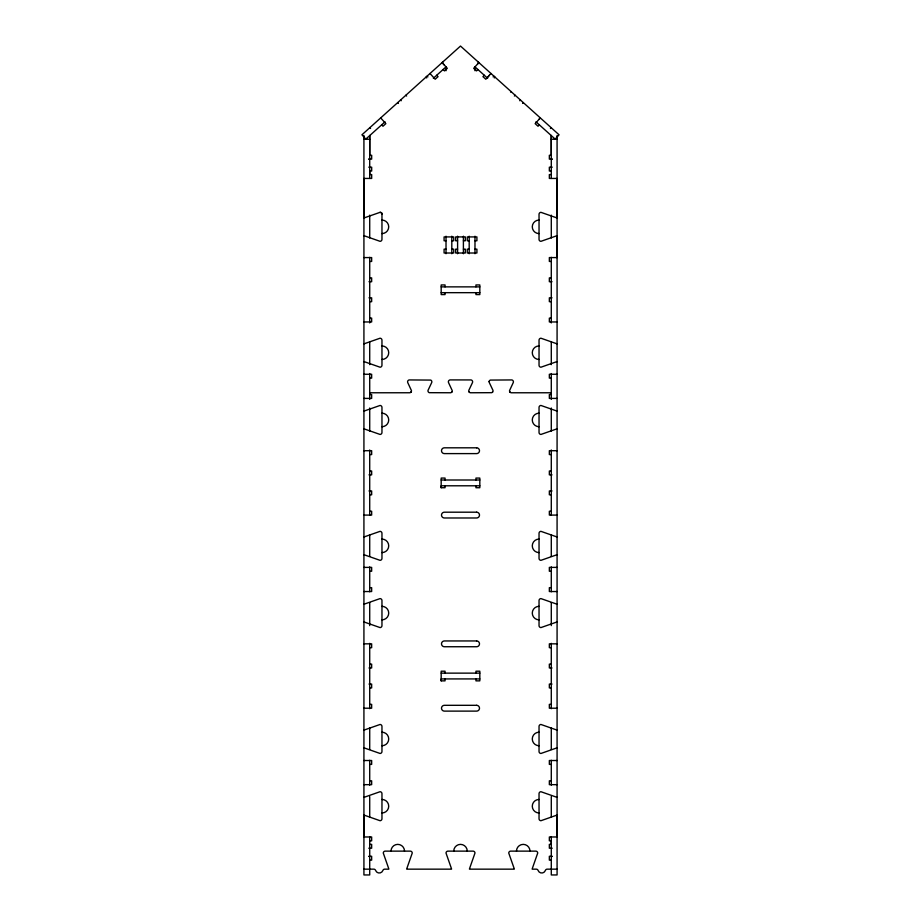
<?xml version="1.0" encoding="UTF-8"?>
<svg xmlns="http://www.w3.org/2000/svg" width="921" height="921" viewBox="0 0 921 921"><rect width="100%" height="100%" fill="white"/><g stroke="black" fill="none" stroke-linecap="round" stroke-linejoin="round"><path stroke-width="1.38" d="M369.724 135.571L369.724 155.269L371.681 155.269L371.658 159.137L368.768 159.137M445.05 485.793L445.05 487.727L441.182 487.727L441.182 485.793L479.818 485.793M445.05 678.927L445.05 680.861L441.182 680.861L441.182 678.927L479.818 678.927M474.983 70.733L474.983 66.888L487.646 78.285M551.265 135.571L551.265 155.269L549.342 155.269L549.342 159.137L552.255 159.137M489.155 381.708L489.155 381.708A2.003 2.003 0 0 1 489.212 381.352L489.247 381.225M510.234 392.323A1.98 1.98 0 0 1 509.981 392.058L509.681 391.552A1.934 1.934 0 0 1 509.555 390.585L513.227 382.664A1.934 1.934 0 0 0 511.834 379.936L490.26 380.085A1.934 1.934 0 0 0 489.339 382.664L492.965 390.343A1.934 1.934 0 0 1 491.687 392.68L470.447 392.76A1.934 1.934 0 0 1 468.824 390.343L472.45 382.664A1.934 1.934 0 0 0 471.057 379.936L450.058 379.913A1.934 1.934 0 0 0 448.55 382.664L452.223 390.585A1.934 1.934 0 0 1 452.211 391.206L451.877 391.966A1.877 1.877 0 0 1 451.555 392.323M451.946 391.874L451.808 392.058A1.934 1.934 0 0 1 450.542 392.76L429.313 392.68A1.934 1.934 0 0 1 428.035 390.343L431.661 382.664A1.934 1.934 0 0 0 430.74 380.085L409.166 379.936A1.934 1.934 0 0 0 407.773 382.664L411.445 390.585A1.934 1.934 0 0 1 409.764 392.76L369.724 392.772M411.273 391.667L411.157 391.874A1.911 1.911 0 0 1 410.674 392.404M478.218 63.296L477.573 64.021M477.849 69.466L476.56 70.905L473.693 68.327L478.862 62.582L477.711 61.546M484.239 75.223L482.949 76.662L485.816 79.241L487.428 77.445M488.406 76.374L487.762 77.088M489.373 75.292L488.729 76.017M539.671 118.636L539.027 119.35M487.105 77.801L490.985 73.496M493.126 76.892L493.863 76.086M494.289 77.928L495.014 77.122M510.579 92.112L511.005 91.524M514.379 96.026L515.104 95.22M519.801 100.746L520.446 100.032M522.598 103.417L523.324 102.611M539.315 124.807L538.025 126.246L535.147 123.656L539.994 118.279M550.447 128.503L551.172 127.697M385.024 121.814L365.81 139.106L361.93 134.8L460.5 46.05L559.07 134.8L555.19 139.106L535.976 121.814M433.354 78.285L446.017 66.888L446.017 70.733M443.151 69.466L444.44 70.905L447.307 68.327L442.138 62.582L443.289 61.546M363.933 235.788A1.934 1.934 0 0 1 364.486 235.868L380.028 241.314A1.934 1.934 0 0 0 381.962 239.379L381.962 213.165L380.718 212.394A4.893 4.893 0 0 0 380.028 212.348L364.486 217.782A1.934 1.934 0 0 1 363.933 217.863L363.956 178.444L371.681 178.444L371.681 174.587L369.724 174.587L369.747 171.041L371.681 171.041L371.681 167.185L368.768 167.185M363.922 139.255L369.712 139.255M551.288 139.255L557.078 139.255M368.987 159.045L369.712 159.045M551.288 159.045L552.013 159.045M552.255 167.185L549.342 167.185L549.342 171.041L551.288 171.041M551.288 174.587L549.342 174.587L549.342 178.444L557.078 178.444L557.067 217.863A1.934 1.934 0 0 1 556.514 217.782L540.972 212.348A1.934 1.934 0 0 0 539.038 214.271L539.038 239.379A1.934 1.934 0 0 0 540.972 241.314L556.514 235.868A1.934 1.934 0 0 1 557.067 235.788L557.067 257.581L549.342 257.581L549.342 261.449L551.276 261.449M446.017 240.784L444.083 240.784L444.083 236.916L453.742 236.916L453.742 240.784L451.808 240.784M457.599 240.784L455.676 240.784L455.676 236.916L465.324 236.916L465.324 240.784L463.401 240.784M469.192 240.784L467.258 240.784L467.258 236.916L476.917 236.916L476.917 240.784L474.983 240.784M446.017 249.154L444.083 249.154L444.083 253.01L453.742 253.01L453.742 249.154L451.808 249.154M457.599 249.154L455.676 249.154L455.676 253.01L465.324 253.01L465.324 249.154L463.401 249.154M469.192 249.154L467.258 249.154L467.258 253.01L476.917 253.01L476.917 249.154L474.983 249.154M363.922 257.581L371.658 257.581L371.658 261.449L369.724 261.449M369.724 277.866L371.658 277.866L371.658 281.722L368.987 281.722M551.276 277.866L549.342 277.866L549.342 281.722L552.013 281.722M441.182 286.868L479.818 286.868M441.182 292.671L479.818 292.671M368.987 297.817L371.658 297.817L371.658 301.685L369.724 301.685M552.013 297.817L549.342 297.817L549.342 301.685L551.276 301.685M369.724 318.09L371.658 318.09L371.658 321.959L363.922 321.959M551.276 318.09L549.342 318.09L549.342 321.959L557.078 321.959M363.922 374.26L371.658 374.26L371.658 378.128L369.724 378.128M557.078 374.26L549.342 374.26L549.342 378.128L551.276 378.128M551.265 392.772L511.351 392.772A1.934 1.934 0 0 1 509.981 392.058L509.843 391.874M369.724 394.545L371.658 394.545L371.658 398.402L363.922 398.402M551.276 394.545L549.342 394.545L549.342 398.402L557.078 398.402M363.922 450.714L371.658 450.714L371.658 454.571L369.724 454.571M557.078 450.714L549.342 450.714L549.342 454.571L551.276 454.571M369.724 470.988L371.658 470.988L371.658 474.856L368.987 474.856M551.276 470.988L549.342 470.988L549.342 474.856L552.013 474.856M441.182 480.002L479.818 480.002M368.987 490.951L371.658 490.951L371.658 494.807L369.724 494.807M552.013 490.951L549.342 490.951L549.342 494.807L551.276 494.807M369.724 511.224L371.658 511.224L371.658 515.092L363.922 515.092M551.276 511.224L549.342 511.224L549.342 515.092L557.078 515.092M363.922 567.394L371.658 567.394L371.658 571.25L369.724 571.25M557.078 567.394L549.342 567.394L549.342 571.25L551.276 571.25M369.724 587.667L371.658 587.667L371.658 591.535L363.922 591.535M551.276 587.667L549.342 587.667L549.342 591.535L557.078 591.535M363.922 643.837L371.658 643.837L371.658 647.705L369.724 647.705M557.078 643.837L549.342 643.837L549.342 647.705L551.276 647.705M369.724 664.122L371.658 664.122L371.658 667.978L368.987 667.978M551.276 664.122L549.342 664.122L549.342 667.978L552.013 667.978M441.182 673.136L479.818 673.136M368.987 684.073L371.658 684.073L371.658 687.941L369.724 687.941M552.013 684.073L549.342 684.073L549.342 687.941L551.276 687.941M369.724 704.358L371.658 704.358L371.658 708.214L363.922 708.214M551.276 704.358L549.342 704.358L549.342 708.214L557.078 708.214M363.922 760.516L371.658 760.516L371.658 764.384L369.724 764.384M557.078 760.516L549.342 760.516L549.342 764.384L551.276 764.384M369.724 780.801L371.658 780.801L371.658 784.657L363.922 784.657M551.276 780.801L549.342 780.801L549.342 784.657L557.078 784.657M369.724 840.827L371.658 840.827L371.658 836.97L363.922 836.97L363.933 815.177A1.934 1.934 0 0 1 364.486 815.258L380.028 820.703A1.934 1.934 0 0 0 381.962 818.769L381.962 793.66A1.934 1.934 0 0 0 380.028 791.726L364.486 797.172A1.934 1.934 0 0 1 363.933 797.252M369.724 844.373L371.658 844.373L371.658 848.229L368.768 848.229M552.232 848.229L549.342 848.229L549.342 844.373L551.265 844.373L551.265 840.827L549.342 840.827L549.342 836.97L557.078 836.97L557.067 815.177A1.934 1.934 0 0 0 556.514 815.258L540.972 820.703A1.934 1.934 0 0 1 539.038 818.769L539.038 793.66A1.934 1.934 0 0 1 540.972 791.726L556.514 797.172A1.934 1.934 0 0 0 557.067 797.252M368.768 856.277L371.658 856.277L371.658 860.145L369.724 860.145M552.232 856.277L549.342 856.277L549.342 860.145L551.265 860.145M368.987 856.518L369.712 856.518M551.288 856.518L552.013 856.518M363.922 869.159L373.799 869.159A1.934 1.934 0 0 1 375.618 870.449A3.868 3.868 0 0 0 382.906 870.449A1.934 1.934 0 0 1 384.725 869.159L388.8 869.159A1.934 1.934 0 0 0 388.72 868.607L383.286 853.065A1.934 1.934 0 0 1 385.208 851.131L410.317 851.131A1.934 1.934 0 0 1 412.251 853.065L406.806 868.607A1.934 1.934 0 0 0 406.725 869.159L451.532 869.159A1.934 1.934 0 0 0 451.451 868.607L446.017 853.065A1.934 1.934 0 0 1 447.951 851.131L473.049 851.131A1.934 1.934 0 0 1 474.983 853.065L469.549 868.607A1.934 1.934 0 0 0 469.468 869.159L514.275 869.159A1.934 1.934 0 0 0 514.194 868.607L508.749 853.065A1.934 1.934 0 0 1 510.683 851.131L535.792 851.131A1.934 1.934 0 0 1 537.714 853.065L532.28 868.607A1.923 1.923 0 0 0 532.2 869.159L536.275 869.159A1.934 1.934 0 0 1 538.094 870.449A3.868 3.868 0 0 0 545.382 870.449A1.934 1.934 0 0 1 547.201 869.159L557.078 869.159M443.427 64.021L442.782 63.296M444.406 65.092L443.749 64.378M436.761 75.223L438.051 76.662L435.184 79.241L430.015 73.496M427.137 76.086L427.874 76.892M425.986 77.122L426.711 77.928M405.896 95.22L406.622 96.026M400.554 100.032L401.199 100.746M397.676 102.611L398.402 103.417M380.684 117.923L385.853 123.656L382.975 126.246L381.685 124.807M369.828 127.697L370.553 128.503M557.078 135.445L557.078 874.95L551.288 874.95L551.288 836.729M551.288 135.445L551.288 178.444M551.288 215.157L551.288 238.009M551.288 257.339L551.288 322.926M551.288 341.645L551.288 364.647M551.288 373.535L551.288 399.369M551.288 408.015L551.288 431.028M551.288 449.989L551.288 515.334M551.288 534.767L551.288 556.342M551.288 566.91L551.288 591.777M551.288 602.587L551.288 625.601M551.288 643.353L551.288 708.698M551.288 727.901L551.288 749.464M551.288 760.286L551.288 785.141M551.288 796.607L551.288 816.835M475.95 286.868L475.95 284.946L479.818 284.946L479.818 294.593L475.95 294.593L475.95 292.671M475.95 480.002L475.95 478.068L479.818 478.068L479.818 487.727L475.95 487.727L475.95 485.793M475.95 673.136L475.95 671.202L479.818 671.202L479.818 680.861L475.95 680.861L475.95 678.927M474.983 236.202L474.983 253.736M469.192 236.202L469.192 253.736M463.401 236.202L463.401 253.736M457.599 236.202L457.599 253.736M451.808 236.202L451.808 253.736M446.017 236.202L446.017 253.736M445.05 286.868L445.05 284.946L441.182 284.946L441.182 294.593L445.05 294.593L445.05 292.671M445.05 480.002L445.05 478.068L441.182 478.068L441.182 487.727M445.05 673.136L445.05 671.202L441.182 671.202L441.182 680.861M369.712 135.445L369.712 178.444M369.712 215.157L369.712 238.009M369.712 257.339L369.712 322.926M369.712 341.645L369.712 364.647M369.712 373.535L369.712 399.369M369.712 408.015L369.712 431.028M369.712 449.989L369.712 515.334M369.712 534.767L369.712 556.342M369.712 566.91L369.712 591.777M369.712 602.587L369.712 625.601M369.712 643.353L369.712 708.698M369.712 727.901L369.712 749.464M369.712 760.286L369.712 785.141M369.712 796.607L369.712 816.835M369.712 836.729L369.712 874.95L363.922 874.95L363.922 135.445M557.067 343.752A1.934 1.934 0 0 1 556.514 343.671L540.972 338.226A1.934 1.934 0 0 0 539.038 340.16L539.038 365.269A1.934 1.934 0 0 0 540.972 367.203L556.514 361.757A1.934 1.934 0 0 1 557.067 361.677M363.933 343.752A1.934 1.934 0 0 0 364.486 343.671L380.028 338.226A1.934 1.934 0 0 1 381.962 340.16L381.962 365.269A1.934 1.934 0 0 1 380.028 367.203L364.486 361.757A1.934 1.934 0 0 0 363.933 361.677M381.962 345.951A6.758 6.758 0 0 1 388.72 352.708A6.758 6.758 0 0 1 381.962 359.478M539.038 359.478A6.758 6.758 0 0 1 532.28 352.708A6.758 6.758 0 0 1 539.038 345.951M539.038 233.589A6.758 6.758 0 0 1 532.28 226.831A6.758 6.758 0 0 1 539.038 220.073M380.028 212.348A1.934 1.934 0 0 1 381.962 214.271M381.962 220.073A6.758 6.758 0 0 1 388.72 226.831A6.758 6.758 0 0 1 381.962 233.589M557.067 428.921A1.934 1.934 0 0 0 556.514 429.002L540.972 434.436A1.934 1.934 0 0 1 539.038 432.513L539.038 407.404A1.934 1.934 0 0 1 540.972 405.47L556.514 410.916A1.934 1.934 0 0 0 557.067 410.996M539.038 426.711A6.758 6.758 0 0 1 532.28 419.953A6.758 6.758 0 0 1 539.038 413.195M363.933 410.996A1.934 1.934 0 0 0 364.486 410.916L380.028 405.47A1.934 1.934 0 0 1 381.962 407.404L381.962 432.513A1.934 1.934 0 0 1 380.028 434.436L364.486 429.002A1.934 1.934 0 0 0 363.933 428.921M381.962 413.195A6.758 6.758 0 0 1 388.72 419.953A6.758 6.758 0 0 1 381.962 426.711M557.067 730.008A1.934 1.934 0 0 1 556.514 729.927L540.972 724.482A1.934 1.934 0 0 0 539.038 726.416L539.038 751.524A1.934 1.934 0 0 0 540.972 753.459L556.514 748.013A1.934 1.934 0 0 1 557.067 747.933M539.038 745.734A6.758 6.758 0 0 1 532.28 738.976A6.758 6.758 0 0 1 539.038 732.207M539.038 812.978A6.758 6.758 0 0 1 532.28 806.209A6.758 6.758 0 0 1 539.038 799.451M381.962 799.451A6.758 6.758 0 0 1 388.72 806.209A6.758 6.758 0 0 1 381.962 812.978M363.933 747.933A1.934 1.934 0 0 1 364.486 748.013L380.028 753.459A1.934 1.934 0 0 0 381.962 751.524L381.962 726.416A1.934 1.934 0 0 0 380.028 724.482L364.486 729.927A1.934 1.934 0 0 1 363.933 730.008M381.962 732.207A6.758 6.758 0 0 1 388.72 738.976A6.758 6.758 0 0 1 381.962 745.734M391.011 851.131A6.758 6.758 0 0 1 397.768 844.373A6.758 6.758 0 0 1 404.526 851.131M453.742 851.131A6.758 6.758 0 0 1 460.5 844.373A6.758 6.758 0 0 1 467.258 851.131M516.474 851.131A6.758 6.758 0 0 1 523.232 844.373A6.758 6.758 0 0 1 529.989 851.131M557.067 536.874A1.934 1.934 0 0 1 556.514 536.793L540.972 531.359A1.934 1.934 0 0 0 539.038 533.294L539.038 558.391A1.934 1.934 0 0 0 540.972 560.325L556.514 554.891A1.934 1.934 0 0 1 557.067 554.81M539.038 552.6A6.758 6.758 0 0 1 532.28 545.842A6.758 6.758 0 0 1 539.038 539.084M557.067 604.118A1.934 1.934 0 0 1 556.514 604.038L540.972 598.604A1.934 1.934 0 0 0 539.038 600.527L539.038 625.635A1.934 1.934 0 0 0 540.972 627.569L556.514 622.135A1.934 1.934 0 0 1 557.067 622.043M539.038 619.845A6.758 6.758 0 0 1 532.28 613.087A6.758 6.758 0 0 1 539.038 606.329M363.933 622.043A1.934 1.934 0 0 1 364.486 622.135L380.028 627.569A1.934 1.934 0 0 0 381.962 625.635L381.962 600.527A1.934 1.934 0 0 0 380.028 598.604L364.486 604.038A1.934 1.934 0 0 1 363.933 604.118M381.962 606.329A6.758 6.758 0 0 1 388.72 613.087A6.758 6.758 0 0 1 381.962 619.845M363.933 554.81A1.934 1.934 0 0 1 364.486 554.891L380.028 560.325A1.934 1.934 0 0 0 381.962 558.391L381.962 533.294A1.934 1.934 0 0 0 380.028 531.359L364.486 536.793A1.934 1.934 0 0 1 363.933 536.874M381.962 539.084A6.758 6.758 0 0 1 388.72 545.842A6.758 6.758 0 0 1 381.962 552.6M469.445 392.323A1.98 1.98 0 0 1 469.192 392.058M492.585 392.058A1.877 1.877 0 0 1 492.332 392.323M476.594 447.813L444.406 447.813A2.901 2.901 0 0 0 441.504 450.714A2.901 2.901 0 0 0 444.406 453.604L476.594 453.604A2.901 2.901 0 0 0 479.496 450.714A2.901 2.901 0 0 0 476.594 447.813M476.594 512.191L444.406 512.191A2.901 2.901 0 0 0 441.504 515.092A2.901 2.901 0 0 0 444.406 517.982L476.594 517.982A2.901 2.901 0 0 0 479.496 515.092A2.901 2.901 0 0 0 476.594 512.191M476.594 640.947L444.406 640.947A2.901 2.901 0 0 0 441.504 643.837A2.901 2.901 0 0 0 444.406 646.738L476.594 646.738A2.901 2.901 0 0 0 479.496 643.837A2.901 2.901 0 0 0 476.594 640.947M476.594 705.313L444.406 705.313A2.901 2.901 0 0 0 441.504 708.214A2.901 2.901 0 0 0 444.406 711.116L476.594 711.116A2.901 2.901 0 0 0 479.496 708.214A2.901 2.901 0 0 0 476.594 705.313"/></g></svg>
